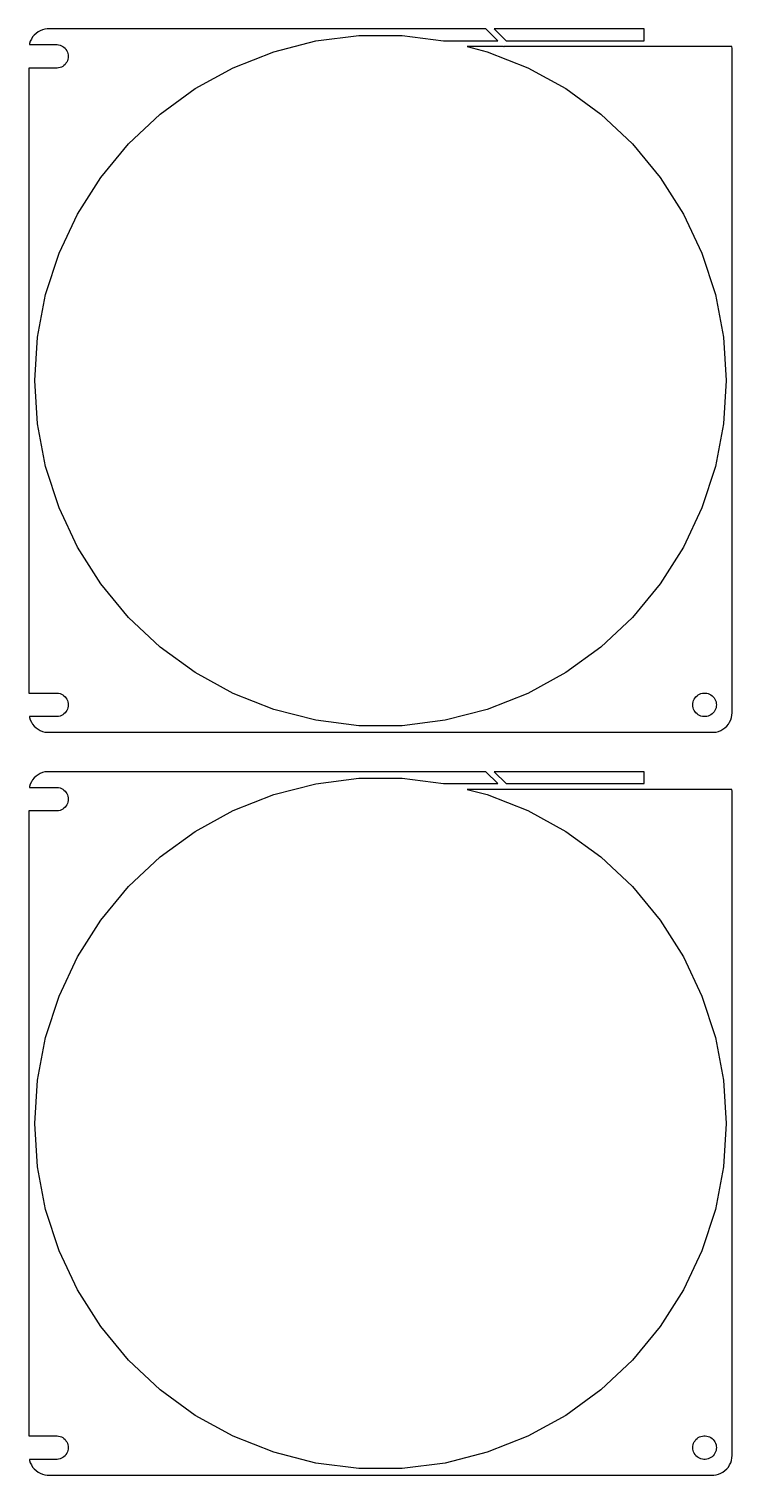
# Model space of a CAD drawing. Header units: metres. Extents: x -90 to 90, y 289 to 656.
import ezdxf

# ---------------------------------------------------------------- set-up
doc = ezdxf.new("R2010")
doc.units = ezdxf.units.M

msp = doc.modelspace()

# ---------------------------------------------------------------- linework, layer by layer
for p, q in [((-87.6871, 655.353), (-88.1448, 654.923)), ((-87.1791, 655.722), (-87.6871, 655.353)), ((-86.6289, 656.024), (-87.1791, 655.722)), ((-86.0451, 656.255), (-86.6289, 656.024)), ((-85.4369, 656.411), (-86.0451, 656.255)), ((-84.8139, 656.49), (-85.4369, 656.411)), ((26.8432, 656.49), (-84.8139, 656.49)), ((29.8333, 653.5), (26.8432, 656.49)), ((67.125, 656.49), (28.9645, 656.49)), ((28.9645, 656.49), (31.9547, 653.5)), ((67.125, 653.5), (67.125, 656.49)), ((-89.3429, 652.743), (-89.3905, 652.494)), ((-89.3905, 652.494), (-82.3116, 652.494)), ((-89.1489, 653.341), (-89.3429, 652.743)), ((-88.8815, 653.909), (-89.1489, 653.341)), ((-88.5451, 654.439), (-88.8815, 653.909)), ((-88.1448, 654.923), (-88.5451, 654.439)), ((-82.3116, 652.494), (-81.9379, 652.447)), ((-81.9379, 652.447), (-81.573, 652.353)), ((-81.573, 652.353), (-81.2227, 652.214)), ((-81.2227, 652.214), (-80.8925, 652.033)), ((-80.8925, 652.033), (-80.5877, 651.812)), ((-80.5877, 651.812), (-80.3131, 651.554)), ((-80.3131, 651.554), (-80.073, 651.263)), ((-27.1935, 650.693), (-16.4895, 653.441)), ((-16.4895, 653.441), (-5.5256, 654.826)), ((-5.5256, 654.826), (5.5256, 654.826)), ((5.5256, 654.826), (16.0247, 653.5)), ((16.0247, 653.5), (29.8333, 653.5)), ((31.3333, 652), (22.103, 652)), ((22.103, 652), (27.1935, 650.693)), ((31.3866, 651.947), (31.3333, 652)), ((31.4399, 652), (31.3866, 651.947)), ((89.4685, 652), (31.4399, 652)), ((31.9547, 653.5), (67.125, 653.5)), ((89.5, 651.5), (89.4685, 652)), ((89.5, 482.5), (89.5, 651.5)), ((-80.073, 647.737), (-80.3131, 647.446)), ((-80.073, 651.263), (-79.8711, 650.945)), ((-79.8711, 648.055), (-80.073, 647.737)), ((-79.8711, 650.945), (-79.7107, 650.604)), ((-79.7107, 648.396), (-79.8711, 648.055)), ((-79.7107, 650.604), (-79.5943, 650.246)), ((-79.5943, 648.754), (-79.7107, 648.396)), ((-79.5943, 650.246), (-79.5237, 649.876)), ((-79.5237, 649.124), (-79.5943, 648.754)), ((-79.5237, 649.876), (-79.5, 649.5)), ((-79.5, 649.5), (-79.5237, 649.124)), ((-37.4686, 646.625), (-27.1935, 650.693)), ((27.1935, 650.693), (37.4686, 646.625)), ((-82.3116, 646.506), (-89.5, 646.506)), ((-89.5, 646.506), (-89.5, 487.494)), ((-81.9379, 646.553), (-82.3116, 646.506)), ((-81.573, 646.647), (-81.9379, 646.553)), ((-81.2227, 646.786), (-81.573, 646.647)), ((-80.8925, 646.967), (-81.2227, 646.786)), ((-80.5877, 647.188), (-80.8925, 646.967)), ((-80.3131, 647.446), (-80.5877, 647.188)), ((-47.1528, 641.301), (-37.4686, 646.625)), ((37.4686, 646.625), (47.1528, 641.301)), ((-56.0933, 634.805), (-47.1528, 641.301)), ((47.1528, 641.301), (56.0933, 634.805)), ((-64.1492, 627.24), (-56.0933, 634.805)), ((56.0933, 634.805), (64.1492, 627.24)), ((-71.1935, 618.725), (-64.1492, 627.24)), ((64.1492, 627.24), (71.1935, 618.725)), ((-77.115, 609.394), (-71.1935, 618.725)), ((71.1935, 618.725), (77.115, 609.394)), ((-81.8203, 599.395), (-77.115, 609.394)), ((77.115, 609.394), (81.8203, 599.395)), ((-85.2353, 588.885), (-81.8203, 599.395)), ((81.8203, 599.395), (85.2353, 588.885)), ((-87.3061, 578.029), (-85.2353, 588.885)), ((85.2353, 588.885), (87.3061, 578.029)), ((-88, 567), (-87.3061, 578.029)), ((87.3061, 578.029), (88, 567)), ((-87.3061, 555.971), (-88, 567)), ((88, 567), (87.3061, 555.971)), ((-85.2353, 545.115), (-87.3061, 555.971)), ((87.3061, 555.971), (85.2353, 545.115)), ((-81.8203, 534.605), (-85.2353, 545.115)), ((85.2353, 545.115), (81.8203, 534.605)), ((-77.115, 524.606), (-81.8203, 534.605)), ((81.8203, 534.605), (77.115, 524.606)), ((-71.1935, 515.275), (-77.115, 524.606)), ((77.115, 524.606), (71.1935, 515.275)), ((-64.1492, 506.76), (-71.1935, 515.275)), ((71.1935, 515.275), (64.1492, 506.76)), ((-56.0933, 499.195), (-64.1492, 506.76)), ((64.1492, 506.76), (56.0933, 499.195)), ((-47.1528, 492.699), (-56.0933, 499.195)), ((56.0933, 499.195), (47.1528, 492.699)), ((-37.4686, 487.375), (-47.1528, 492.699)), ((47.1528, 492.699), (37.4686, 487.375)), ((-89.5, 487.494), (-82.3116, 487.494)), ((-82.3116, 487.494), (-81.9379, 487.447)), ((-81.9379, 487.447), (-81.573, 487.353)), ((-81.573, 487.353), (-81.2227, 487.214)), ((-81.2227, 487.214), (-80.8925, 487.033)), ((-80.8925, 487.033), (-80.5877, 486.812)), ((-80.5877, 486.812), (-80.3131, 486.554)), ((-80.3131, 486.554), (-80.073, 486.263)), ((-80.073, 486.263), (-79.8711, 485.945)), ((-79.8711, 485.945), (-79.7107, 485.604)), ((-27.1935, 483.307), (-37.4686, 487.375)), ((37.4686, 487.375), (27.1935, 483.307)), ((79.7107, 485.604), (79.8711, 485.945)), ((79.8711, 485.945), (80.073, 486.263)), ((80.073, 486.263), (80.3131, 486.554)), ((80.3131, 486.554), (80.5877, 486.812)), ((80.5877, 486.812), (80.8925, 487.033)), ((80.8925, 487.033), (81.2227, 487.214)), ((81.2227, 487.214), (81.573, 487.353)), ((81.573, 487.353), (81.9379, 487.447)), ((81.9379, 487.447), (82.3116, 487.494)), ((82.3116, 487.494), (82.6884, 487.494)), ((82.6884, 487.494), (83.0621, 487.447)), ((83.0621, 487.447), (83.427, 487.353)), ((83.427, 487.353), (83.7773, 487.214)), ((83.7773, 487.214), (84.1075, 487.033)), ((84.1075, 487.033), (84.4123, 486.812)), ((84.4123, 486.812), (84.6869, 486.554)), ((84.6869, 486.554), (84.927, 486.263)), ((84.927, 486.263), (85.1289, 485.945)), ((85.1289, 485.945), (85.2893, 485.604)), ((-80.5877, 482.188), (-80.8925, 481.967)), ((-80.3131, 482.446), (-80.5877, 482.188)), ((-80.073, 482.737), (-80.3131, 482.446)), ((-79.8711, 483.055), (-80.073, 482.737)), ((-79.7107, 483.396), (-79.8711, 483.055)), ((-79.7107, 485.604), (-79.5943, 485.246)), ((-79.5943, 483.754), (-79.7107, 483.396)), ((-79.5943, 485.246), (-79.5237, 484.876)), ((-79.5237, 484.124), (-79.5943, 483.754)), ((-79.5237, 484.876), (-79.5, 484.5)), ((-79.5, 484.5), (-79.5237, 484.124)), ((-16.4895, 480.559), (-27.1935, 483.307)), ((27.1935, 483.307), (16.4895, 480.559)), ((79.5, 484.5), (79.5237, 484.876)), ((79.5237, 484.124), (79.5, 484.5)), ((79.5237, 484.876), (79.5943, 485.246)), ((79.5943, 483.754), (79.5237, 484.124)), ((79.5943, 485.246), (79.7107, 485.604)), ((79.7107, 483.396), (79.5943, 483.754)), ((79.8711, 483.055), (79.7107, 483.396)), ((80.073, 482.737), (79.8711, 483.055)), ((80.3131, 482.446), (80.073, 482.737)), ((80.5877, 482.188), (80.3131, 482.446)), ((80.8925, 481.967), (80.5877, 482.188)), ((84.4123, 482.188), (84.1075, 481.967)), ((84.6869, 482.446), (84.4123, 482.188)), ((84.927, 482.737), (84.6869, 482.446)), ((85.1289, 483.055), (84.927, 482.737)), ((85.2893, 483.396), (85.1289, 483.055)), ((85.2893, 485.604), (85.4057, 485.246)), ((85.4057, 483.754), (85.2893, 483.396)), ((85.4057, 485.246), (85.4763, 484.876)), ((85.4763, 484.124), (85.4057, 483.754)), ((85.4763, 484.876), (85.5, 484.5)), ((85.5, 484.5), (85.4763, 484.124)), ((89.4606, 481.873), (89.5, 482.5)), ((-82.3116, 481.506), (-89.3905, 481.506)), ((-89.3905, 481.506), (-89.3429, 481.257)), ((-89.3429, 481.257), (-89.1489, 480.659)), ((-89.1489, 480.659), (-88.8815, 480.091)), ((-88.8815, 480.091), (-88.5451, 479.561)), ((-88.5451, 479.561), (-88.1448, 479.077)), ((-88.1448, 479.077), (-87.6871, 478.647)), ((-87.6871, 478.647), (-87.1791, 478.278)), ((-81.9379, 481.553), (-82.3116, 481.506)), ((-81.573, 481.647), (-81.9379, 481.553)), ((-81.2227, 481.786), (-81.573, 481.647)), ((-80.8925, 481.967), (-81.2227, 481.786)), ((-5.5256, 479.174), (-16.4895, 480.559)), ((5.5256, 479.174), (-5.5256, 479.174)), ((16.4895, 480.559), (5.5256, 479.174)), ((81.2227, 481.786), (80.8925, 481.967)), ((81.573, 481.647), (81.2227, 481.786)), ((81.9379, 481.553), (81.573, 481.647)), ((82.3116, 481.506), (81.9379, 481.553)), ((82.6884, 481.506), (82.3116, 481.506)), ((83.0621, 481.553), (82.6884, 481.506)), ((83.427, 481.647), (83.0621, 481.553)), ((83.7773, 481.786), (83.427, 481.647)), ((84.1075, 481.967), (83.7773, 481.786)), ((87.1791, 478.278), (87.6871, 478.647)), ((87.6871, 478.647), (88.1448, 479.077)), ((88.1448, 479.077), (88.5451, 479.561)), ((88.5451, 479.561), (88.8815, 480.091)), ((88.8815, 480.091), (89.1489, 480.659)), ((89.1489, 480.659), (89.3429, 481.257)), ((89.3429, 481.257), (89.4606, 481.873)), ((-87.1791, 478.278), (-86.6289, 477.976)), ((-86.6289, 477.976), (-86.0451, 477.745)), ((-86.0451, 477.745), (-85.4369, 477.589)), ((-85.4369, 477.589), (-84.8139, 477.51)), ((-84.8139, 477.51), (84.8139, 477.51)), ((84.8139, 477.51), (85.4369, 477.589)), ((85.4369, 477.589), (86.0451, 477.745)), ((86.0451, 477.745), (86.6289, 477.976)), ((86.6289, 477.976), (87.1791, 478.278)), ((-85.4369, 467.411), (-86.0451, 467.255)), ((-84.8139, 467.49), (-85.4369, 467.411)), ((26.8432, 467.49), (-84.8139, 467.49)), ((29.8333, 464.5), (26.8432, 467.49)), ((67.125, 467.49), (28.9645, 467.49)), ((28.9645, 467.49), (31.9547, 464.5)), ((67.125, 464.5), (67.125, 467.49)), ((-89.3429, 463.743), (-89.3905, 463.494)), ((-89.1489, 464.341), (-89.3429, 463.743)), ((-88.8815, 464.909), (-89.1489, 464.341)), ((-88.5451, 465.439), (-88.8815, 464.909)), ((-88.1448, 465.923), (-88.5451, 465.439)), ((-87.6871, 466.353), (-88.1448, 465.923)), ((-87.1791, 466.722), (-87.6871, 466.353)), ((-86.6289, 467.024), (-87.1791, 466.722)), ((-86.0451, 467.255), (-86.6289, 467.024)), ((-27.1935, 461.693), (-16.4895, 464.441)), ((-16.4895, 464.441), (-5.5256, 465.826)), ((-5.5256, 465.826), (5.5256, 465.826)), ((5.5256, 465.826), (16.0247, 464.5)), ((16.0247, 464.5), (29.8333, 464.5)), ((31.9547, 464.5), (67.125, 464.5)), ((-89.3905, 463.494), (-82.3116, 463.494)), ((-82.3116, 463.494), (-81.9379, 463.447)), ((-81.9379, 463.447), (-81.573, 463.353)), ((-81.573, 463.353), (-81.2227, 463.214)), ((-81.2227, 463.214), (-80.8925, 463.033)), ((-80.8925, 463.033), (-80.5877, 462.812)), ((-80.5877, 462.812), (-80.3131, 462.554)), ((-80.3131, 462.554), (-80.073, 462.263)), ((-80.073, 462.263), (-79.8711, 461.945)), ((-79.8711, 461.945), (-79.7107, 461.604)), ((-79.7107, 461.604), (-79.5943, 461.246)), ((-79.5943, 461.246), (-79.5237, 460.876)), ((-79.5237, 460.124), (-79.5943, 459.754)), ((-79.5237, 460.876), (-79.5, 460.5)), ((-79.5, 460.5), (-79.5237, 460.124)), ((-37.4686, 457.625), (-27.1935, 461.693)), ((31.3333, 463), (22.103, 463)), ((22.103, 463), (27.1935, 461.693)), ((27.1935, 461.693), (37.4686, 457.625)), ((31.3866, 462.947), (31.3333, 463)), ((31.4399, 463), (31.3866, 462.947)), ((89.4685, 463), (31.4399, 463)), ((89.5, 462.5), (89.4685, 463)), ((89.5, 293.5), (89.5, 462.5)), ((-82.3116, 457.506), (-89.5, 457.506)), ((-89.5, 457.506), (-89.5, 298.494)), ((-81.9379, 457.553), (-82.3116, 457.506)), ((-81.573, 457.647), (-81.9379, 457.553)), ((-81.2227, 457.786), (-81.573, 457.647)), ((-80.8925, 457.967), (-81.2227, 457.786)), ((-80.5877, 458.188), (-80.8925, 457.967)), ((-80.3131, 458.446), (-80.5877, 458.188)), ((-80.073, 458.737), (-80.3131, 458.446)), ((-79.8711, 459.055), (-80.073, 458.737)), ((-79.7107, 459.396), (-79.8711, 459.055)), ((-79.5943, 459.754), (-79.7107, 459.396)), ((-47.1528, 452.301), (-37.4686, 457.625)), ((37.4686, 457.625), (47.1528, 452.301)), ((-56.0933, 445.805), (-47.1528, 452.301)), ((47.1528, 452.301), (56.0933, 445.805)), ((-64.1492, 438.24), (-56.0933, 445.805)), ((56.0933, 445.805), (64.1492, 438.24)), ((-71.1935, 429.725), (-64.1492, 438.24)), ((64.1492, 438.24), (71.1935, 429.725)), ((-77.115, 420.394), (-71.1935, 429.725)), ((71.1935, 429.725), (77.115, 420.394)), ((-81.8203, 410.395), (-77.115, 420.394)), ((77.115, 420.394), (81.8203, 410.395)), ((-85.2353, 399.885), (-81.8203, 410.395)), ((81.8203, 410.395), (85.2353, 399.885)), ((-87.3061, 389.029), (-85.2353, 399.885)), ((85.2353, 399.885), (87.3061, 389.029)), ((-88, 378), (-87.3061, 389.029)), ((87.3061, 389.029), (88, 378)), ((-87.3061, 366.971), (-88, 378)), ((88, 378), (87.3061, 366.971)), ((-85.2353, 356.115), (-87.3061, 366.971)), ((87.3061, 366.971), (85.2353, 356.115)), ((-81.8203, 345.605), (-85.2353, 356.115)), ((85.2353, 356.115), (81.8203, 345.605)), ((-77.115, 335.606), (-81.8203, 345.605)), ((81.8203, 345.605), (77.115, 335.606)), ((-71.1935, 326.275), (-77.115, 335.606)), ((77.115, 335.606), (71.1935, 326.275)), ((-64.1492, 317.76), (-71.1935, 326.275)), ((71.1935, 326.275), (64.1492, 317.76)), ((-56.0933, 310.195), (-64.1492, 317.76)), ((64.1492, 317.76), (56.0933, 310.195)), ((-47.1528, 303.699), (-56.0933, 310.195)), ((56.0933, 310.195), (47.1528, 303.699)), ((-37.4686, 298.375), (-47.1528, 303.699)), ((47.1528, 303.699), (37.4686, 298.375)), ((-89.5, 298.494), (-82.3116, 298.494)), ((-82.3116, 298.494), (-81.9379, 298.447)), ((-81.9379, 298.447), (-81.573, 298.353)), ((-81.573, 298.353), (-81.2227, 298.214)), ((-81.2227, 298.214), (-80.8925, 298.033)), ((-27.1935, 294.307), (-37.4686, 298.375)), ((37.4686, 298.375), (27.1935, 294.307)), ((80.8925, 298.033), (81.2227, 298.214)), ((81.2227, 298.214), (81.573, 298.353)), ((81.573, 298.353), (81.9379, 298.447)), ((81.9379, 298.447), (82.3116, 298.494)), ((82.3116, 298.494), (82.6884, 298.494)), ((82.6884, 298.494), (83.0621, 298.447)), ((83.0621, 298.447), (83.427, 298.353)), ((83.427, 298.353), (83.7773, 298.214)), ((83.7773, 298.214), (84.1075, 298.033)), ((-80.8925, 298.033), (-80.5877, 297.812)), ((-80.5877, 297.812), (-80.3131, 297.554)), ((-80.3131, 297.554), (-80.073, 297.263)), ((-80.073, 297.263), (-79.8711, 296.945)), ((-79.8711, 296.945), (-79.7107, 296.604)), ((-79.7107, 294.396), (-79.8711, 294.055)), ((-79.7107, 296.604), (-79.5943, 296.246)), ((-79.5943, 294.754), (-79.7107, 294.396)), ((-79.5943, 296.246), (-79.5237, 295.876)), ((-79.5237, 295.124), (-79.5943, 294.754)), ((-79.5237, 295.876), (-79.5, 295.5)), ((-79.5, 295.5), (-79.5237, 295.124)), ((79.5, 295.5), (79.5237, 295.876)), ((79.5237, 295.124), (79.5, 295.5)), ((79.5237, 295.876), (79.5943, 296.246)), ((79.5943, 294.754), (79.5237, 295.124)), ((79.5943, 296.246), (79.7107, 296.604)), ((79.7107, 294.396), (79.5943, 294.754)), ((79.7107, 296.604), (79.8711, 296.945)), ((79.8711, 294.055), (79.7107, 294.396)), ((79.8711, 296.945), (80.073, 297.263)), ((80.073, 297.263), (80.3131, 297.554)), ((80.3131, 297.554), (80.5877, 297.812)), ((80.5877, 297.812), (80.8925, 298.033)), ((84.1075, 298.033), (84.4123, 297.812)), ((84.4123, 297.812), (84.6869, 297.554)), ((84.6869, 297.554), (84.927, 297.263)), ((84.927, 297.263), (85.1289, 296.945)), ((85.1289, 296.945), (85.2893, 296.604)), ((85.2893, 294.396), (85.1289, 294.055)), ((85.2893, 296.604), (85.4057, 296.246)), ((85.4057, 294.754), (85.2893, 294.396)), ((85.4057, 296.246), (85.4763, 295.876)), ((85.4763, 295.124), (85.4057, 294.754)), ((85.4763, 295.876), (85.5, 295.5)), ((85.5, 295.5), (85.4763, 295.124)), ((-82.3116, 292.506), (-89.3905, 292.506)), ((-89.3905, 292.506), (-89.3429, 292.257)), ((-89.3429, 292.257), (-89.1489, 291.659)), ((-89.1489, 291.659), (-88.8815, 291.091)), ((-88.8815, 291.091), (-88.5451, 290.561)), ((-81.9379, 292.553), (-82.3116, 292.506)), ((-81.573, 292.647), (-81.9379, 292.553)), ((-81.2227, 292.786), (-81.573, 292.647)), ((-80.8925, 292.967), (-81.2227, 292.786)), ((-80.5877, 293.188), (-80.8925, 292.967)), ((-80.3131, 293.446), (-80.5877, 293.188)), ((-80.073, 293.737), (-80.3131, 293.446)), ((-79.8711, 294.055), (-80.073, 293.737)), ((-16.4895, 291.559), (-27.1935, 294.307)), ((-5.5256, 290.174), (-16.4895, 291.559)), ((16.4895, 291.559), (5.5256, 290.174)), ((27.1935, 294.307), (16.4895, 291.559)), ((80.073, 293.737), (79.8711, 294.055)), ((80.3131, 293.446), (80.073, 293.737)), ((80.5877, 293.188), (80.3131, 293.446)), ((80.8925, 292.967), (80.5877, 293.188)), ((81.2227, 292.786), (80.8925, 292.967)), ((81.573, 292.647), (81.2227, 292.786)), ((81.9379, 292.553), (81.573, 292.647)), ((82.3116, 292.506), (81.9379, 292.553)), ((82.6884, 292.506), (82.3116, 292.506)), ((83.0621, 292.553), (82.6884, 292.506)), ((83.427, 292.647), (83.0621, 292.553)), ((83.7773, 292.786), (83.427, 292.647)), ((84.1075, 292.967), (83.7773, 292.786)), ((84.4123, 293.188), (84.1075, 292.967)), ((84.6869, 293.446), (84.4123, 293.188)), ((84.927, 293.737), (84.6869, 293.446)), ((85.1289, 294.055), (84.927, 293.737)), ((88.5451, 290.561), (88.8815, 291.091)), ((88.8815, 291.091), (89.1489, 291.659)), ((89.1489, 291.659), (89.3429, 292.257)), ((89.3429, 292.257), (89.4606, 292.873)), ((89.4606, 292.873), (89.5, 293.5)), ((-88.5451, 290.561), (-88.1448, 290.077)), ((-88.1448, 290.077), (-87.6871, 289.647)), ((-87.6871, 289.647), (-87.1791, 289.278)), ((-87.1791, 289.278), (-86.6289, 288.976)), ((-86.6289, 288.976), (-86.0451, 288.745)), ((-86.0451, 288.745), (-85.4369, 288.589)), ((-85.4369, 288.589), (-84.8139, 288.51)), ((-84.8139, 288.51), (84.8139, 288.51)), ((5.5256, 290.174), (-5.5256, 290.174)), ((84.8139, 288.51), (85.4369, 288.589)), ((85.4369, 288.589), (86.0451, 288.745)), ((86.0451, 288.745), (86.6289, 288.976)), ((86.6289, 288.976), (87.1791, 289.278)), ((87.1791, 289.278), (87.6871, 289.647)), ((87.6871, 289.647), (88.1448, 290.077)), ((88.1448, 290.077), (88.5451, 290.561))]:
    msp.add_line(p, q)

doc.saveas('drawing.dxf')
